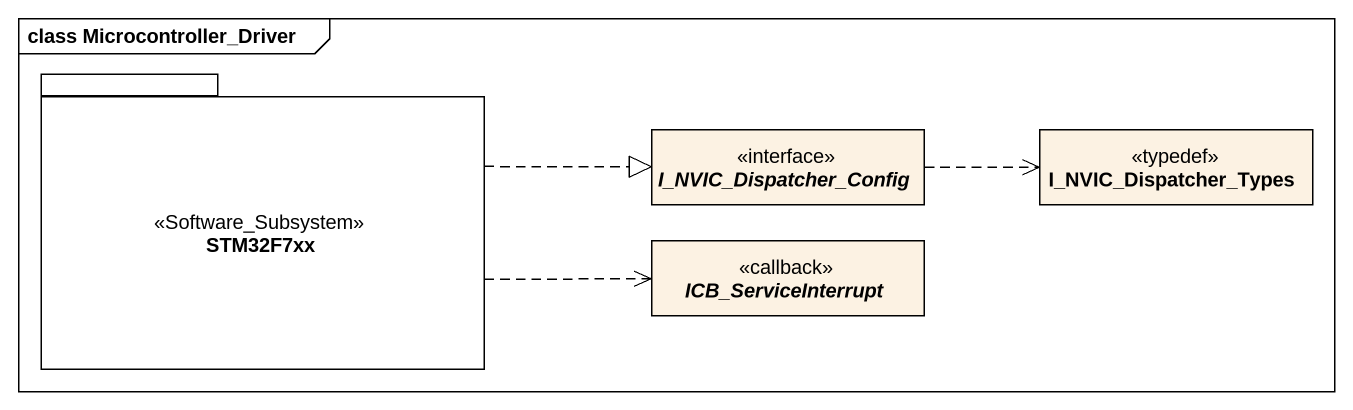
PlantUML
@startuml
mainframe class Microcontroller_Driver
hide circle
hide empty members
package STM32F7xx <<Software_Subsystem>> {
}
interface I_NVIC_Dispatcher_Config
class I_NVIC_Dispatcher_Types <<typedef>>
interface ICB_ServiceInterrupt <<callback>>
STM32F7xx .right.|> I_NVIC_Dispatcher_Config
STM32F7xx .right.> ICB_ServiceInterrupt
I_NVIC_Dispatcher_Config .right.> I_NVIC_Dispatcher_Types
@enduml
